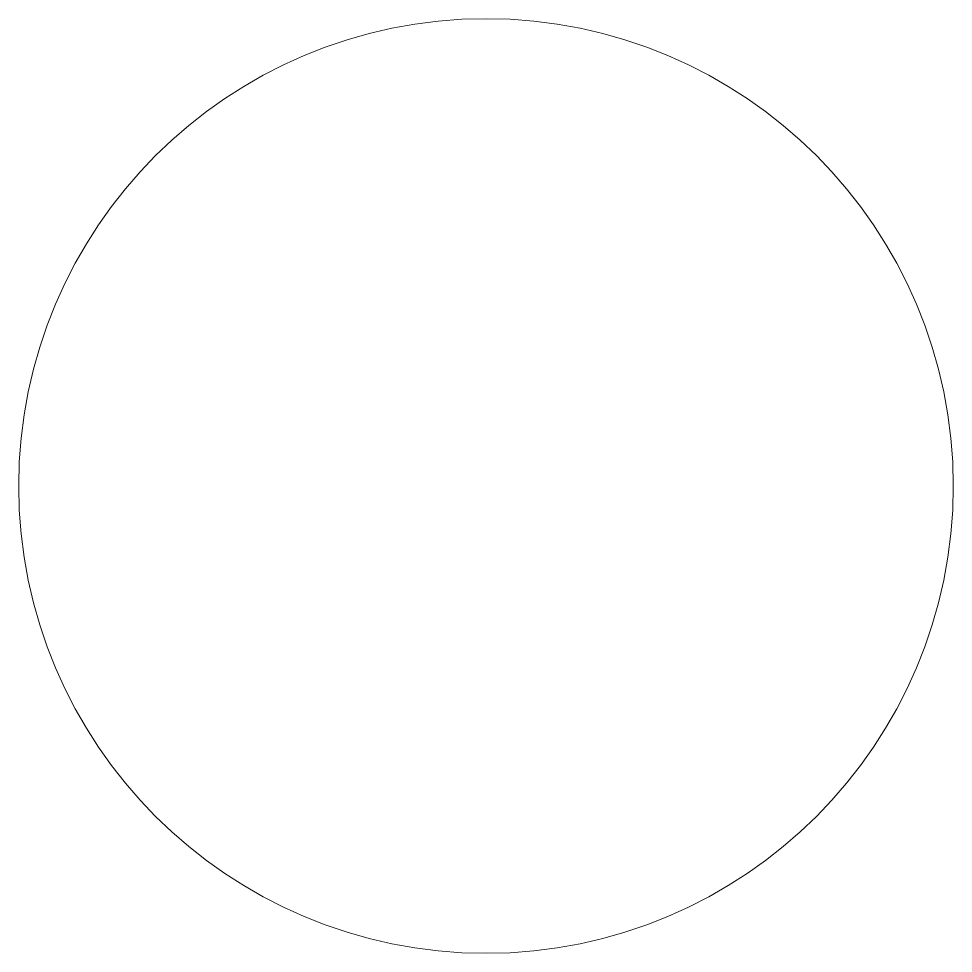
# Model space of a CAD drawing. Header units: millimetres. Extents: x 4.3 to 66.8, y 21 to 83.5.
import ezdxf

# ---------------------------------------------------------------- set-up
doc = ezdxf.new("R2010")
doc.units = ezdxf.units.MM
doc.layers.add('Outercontour-Clockwise', color=7, linetype='Continuous', lineweight=0)

msp = doc.modelspace()

# ---------------------------------------------------------------- linework, layer by layer
at = {"layer": 'Outercontour-Clockwise'}
for start, end in [(0, 180), (180, 0)]:
    msp.add_arc((35.531, 52.252), 31.273, start, end, dxfattribs=at)

doc.saveas('drawing.dxf')
